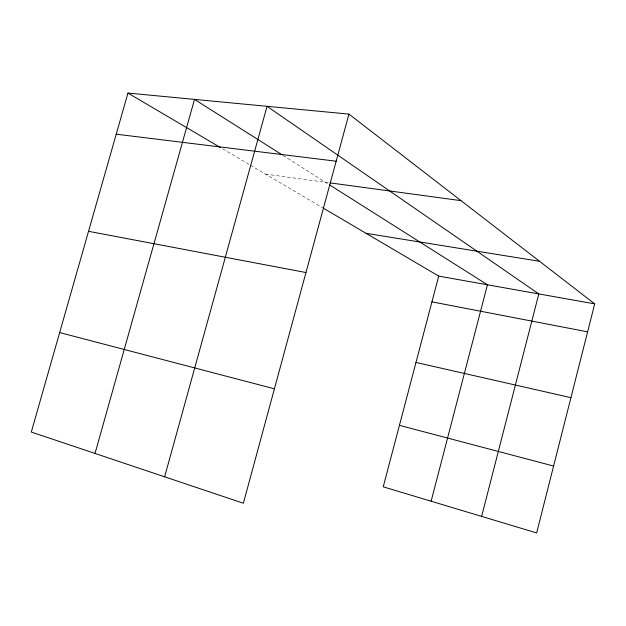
<?xml version="1.0" encoding="UTF-8"?>
<svg xmlns="http://www.w3.org/2000/svg" width="626" height="626" viewBox="0 0 626 626"><rect width="100%" height="100%" fill="white"/><g stroke="black" fill="none" stroke-linecap="round" stroke-linejoin="round"><path stroke-width="0.47" stroke-dasharray="3.13 2.35" d="M265.58 174.13L328.29 182.643M222.684 148.863L249.586 164.708M250.423 165.201L322.719 207.785M283.085 155.459L328.673 184.31"/><path stroke-width="0.94" d="M348.948 114.112L243.373 503.249L31.3 432.05L127.954 93.063L348.948 114.112L594.7 303.876L536.646 532.937L383.237 486.832L438.716 276.113L323.548 208.278M481.637 516.403L538.806 293.93L267.044 106.31L164.63 476.809M431.126 501.23L487.443 284.791L329.487 184.826M95.027 453.443L194.506 99.401L282.263 154.943M116.225 134.191L336.178 161.211M330.207 182.902L461.01 200.649M366.053 233.318L539.542 261.285M438.716 276.113L594.7 303.876M88.532 231.307L305.973 272.537M431.932 301.857L587.611 331.835M415.985 362.446L570.928 397.666M59.666 332.57L274.423 388.816M399.427 425.344L553.603 466.041M127.954 93.063L220.195 147.4"/></g></svg>
